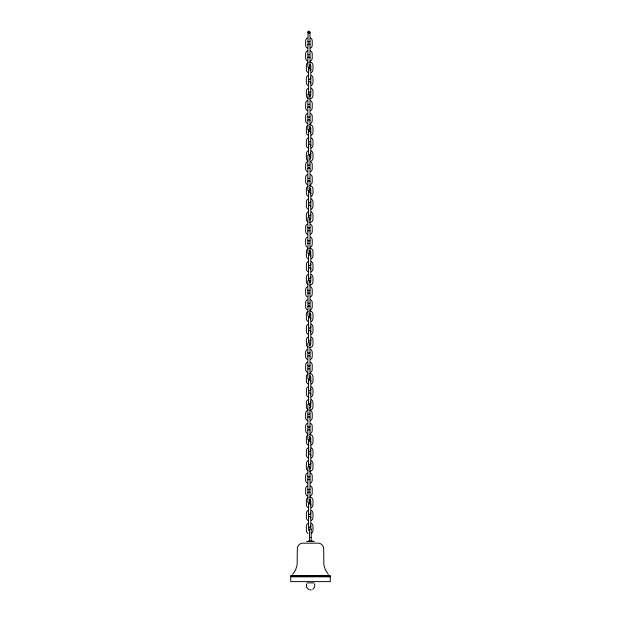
<?xml version="1.0" encoding="UTF-8"?>
<svg xmlns="http://www.w3.org/2000/svg" width="621" height="621" viewBox="0 0 621 621"><rect width="100%" height="100%" fill="white"/><g stroke="black" fill="none" stroke-linecap="round" stroke-linejoin="round"><path stroke-width="0.93" d="M310.779 69.591L310.213 70.654M310.601 83.167L310.779 82.492M310.601 132.855L310.779 132.18M310.601 145.756L310.779 145.081M310.601 193.899L310.779 193.224M310.601 206.801L310.779 206.125M310.601 256.489L310.779 255.813M310.601 269.382L310.779 268.714M310.601 319.078L310.779 318.41M310.601 331.979L310.779 331.303M310.601 381.667L310.779 380.991M310.601 394.568L310.779 393.893M310.601 442.711L310.779 442.036M310.601 455.612L310.779 454.937M310.601 505.3L310.779 504.625M310.601 518.201L310.779 517.526M306.479 583.895L306.526 587.326L309.017 589.678M310.003 32.439L309.413 33.208M307.861 44.836L308.932 43.951L310.003 44.836M310.003 41.227L308.932 42.112L307.861 41.227M307.861 57.73L308.932 56.845L310.003 57.73M308.614 69.35L309.677 68.465L310.748 69.35M310.748 69.855L310.158 70.623M308.614 82.244L309.677 81.367L310.748 82.244M310.748 78.634L309.677 79.519L308.614 78.634M310.748 91.535L309.677 92.42L308.614 91.535M310.003 95.029L309.413 95.797M307.861 107.417L308.932 106.54L310.003 107.417M307.861 120.319L308.932 119.434L310.003 120.319M310.003 116.709L308.932 117.594L307.861 116.709M308.614 131.931L309.677 131.054L310.748 131.931M308.614 144.833L309.677 143.948L310.748 144.833M310.748 141.223L309.677 142.108L308.614 141.223M310.539 145.795L310.748 145.337M310.748 154.124L309.677 155.009M310.003 156.073L309.413 156.841M307.861 168.462L308.932 167.577L310.003 168.462M310.003 164.852L308.932 165.737L307.861 164.852M307.861 181.363L308.932 180.478L310.003 181.363M308.614 192.976L309.677 192.091L310.748 192.976M310.539 193.938L310.748 193.48M308.614 205.877L309.677 204.992L310.748 205.877M310.748 202.267L309.677 203.152L308.614 202.267M310.748 215.169L309.677 216.054L308.614 215.169M310.003 218.654L309.413 219.43M307.861 231.051L308.932 230.166L310.003 231.051M310.003 227.441L308.932 228.326L307.861 227.441M310.003 240.343L308.932 241.227L307.861 240.343M308.614 255.565L309.677 254.68L310.748 255.565M308.614 268.466L309.677 267.581L310.748 268.466M310.748 264.856L309.677 265.741L308.614 264.856M310.539 269.429L310.748 268.971M310.748 277.758L309.677 278.635L308.614 277.758M310.003 281.251L309.413 282.027M310.003 290.038L308.932 290.923L307.861 290.038M307.861 306.541L308.932 305.664L310.003 306.541M310.003 302.939L308.932 303.816L307.861 302.939M308.614 318.162L309.677 317.277L310.748 318.162M308.614 331.063L309.677 330.178L310.748 331.063M310.748 327.453L309.677 328.33L308.614 327.453M310.539 332.018L310.748 331.567M310.748 340.347L309.677 341.232L308.614 340.347M310.003 343.84L309.413 344.608M307.861 356.237L308.932 355.352L310.003 356.237M310.003 352.627L308.932 353.504L307.861 352.627M307.861 369.13L308.932 368.245L310.003 369.13M310.003 365.521L308.932 366.406L307.861 365.521M308.614 380.751L309.677 379.866L310.748 380.751M310.539 381.705L310.748 381.255M308.614 393.644L309.677 392.759L310.748 393.644M310.748 390.035L309.677 390.92L308.614 390.035M310.539 394.607L310.748 394.149M310.748 402.936L309.677 403.821L308.614 402.936M310.003 404.884L309.413 405.653M307.861 417.273L308.932 416.388L310.003 417.273M310.003 413.664L309.413 414.44L308.078 414.122M307.861 430.174L308.932 429.29L310.003 430.174M310.003 426.565L308.932 427.45L307.861 426.565M308.614 441.787L309.677 440.902L310.748 441.787M308.614 454.688L309.677 453.804L310.748 454.688M310.748 451.079L309.677 451.964L308.614 451.079M310.539 455.651L310.748 455.193M310.748 463.98L309.677 464.865L308.614 463.98M310.003 467.466L309.413 468.242M307.861 479.862L308.932 478.977L310.003 479.862M310.003 476.253L308.932 477.138L307.861 476.253M307.861 492.763L308.932 491.879L310.003 492.763M310.003 489.154L308.932 490.039L307.861 489.154M308.614 504.376L309.677 503.491L310.748 504.376M310.539 505.339L310.748 504.881M308.614 517.277L309.677 516.393L310.748 517.277M310.748 513.668L309.677 514.553L308.614 513.668M310.539 518.24L310.748 517.782M310.748 526.569L309.677 527.454L308.614 526.569M292.654 574.332L295.596 570.008L297.133 565.009L297.327 548.669C297.28 545.991 299.438 543.53 302.101 543.228M307.271 37.943L306.052 39.17L305.641 40.691L305.641 45.372L306.052 46.893L307.271 48.112M307.271 50.844L306.052 52.063L305.641 53.585L305.641 58.265L306.052 59.787L307.271 61.013M310.601 48.112L311.82 46.893L312.231 45.372L312.231 40.691L311.82 39.17L310.601 37.943M308.016 62.457L306.797 63.684L306.386 65.205L306.386 69.886L306.797 71.407L308.016 72.626M310.601 61.013L311.82 59.787L312.231 58.265L312.231 53.585L311.82 52.063L310.601 50.844M308.016 75.358L306.797 76.577L306.386 78.099L306.386 82.779L306.797 84.309L308.016 85.527M311.346 72.626L312.565 71.407L312.976 69.886L312.976 65.205L312.565 63.684L311.346 62.457L309.677 62.015M308.016 88.26L306.797 89.478L306.386 91L306.386 95.681L306.797 97.202L308.016 98.421M311.346 85.527L312.565 84.309L312.976 82.779L312.976 78.099L312.565 76.577L311.346 75.358M307.271 100.532L306.052 101.751L305.641 103.272L305.641 107.953L306.052 109.475L307.271 110.701M307.271 113.433L306.052 114.652L305.641 116.174L305.641 120.854L306.052 122.376L307.271 123.595M310.601 110.701L311.82 109.475L312.231 107.953L312.231 103.272L311.82 101.751L310.601 100.532M308.016 125.046L306.797 126.265L306.386 127.786L306.386 132.475L306.797 133.996L308.016 135.215M310.601 123.595L311.82 122.376L312.231 120.854L312.231 116.174L311.82 114.652L310.601 113.433M308.016 137.947L306.797 139.166L306.386 140.688L306.386 145.368L306.797 146.89L308.016 148.109M311.346 135.215L312.565 133.996L312.976 132.475L312.976 127.786L312.565 126.265L311.346 125.046L309.677 124.604M308.016 150.849L306.797 152.067L306.386 153.589L306.386 158.27L306.797 159.791L308.016 161.01M311.346 148.109L312.565 146.89L312.976 145.368L312.976 140.688L312.565 139.166L311.346 137.947M307.271 161.576L306.052 162.795L305.641 164.317L305.641 168.997L306.052 170.519L307.271 171.738M311.346 161.01L312.565 159.791L312.976 158.27L312.976 153.589L312.565 152.067L311.346 150.849M307.271 174.478L306.052 175.696L305.641 177.218L305.641 181.899L306.052 183.42L307.271 184.639M310.601 171.738L311.82 170.519L312.231 168.997L312.231 164.317L311.82 162.795L310.601 161.576M308.016 186.09L306.797 187.309L306.386 188.831L306.386 193.511L306.797 195.033L308.016 196.252M310.601 184.639L311.82 183.42L312.231 181.899L312.231 177.218L311.82 175.696L310.601 174.478M308.016 198.992L306.797 200.21L306.386 201.732L306.386 206.413L306.797 207.934L308.016 209.153M311.346 196.252L312.565 195.033L312.976 193.511L312.976 188.831L312.565 187.309L311.346 186.09L309.677 185.64M308.016 211.885L306.797 213.112L306.386 214.633L306.386 219.314L306.797 220.835L308.016 222.054M311.346 209.153L312.565 207.934L312.976 206.413L312.976 201.732L312.565 200.21L311.346 198.992M307.271 224.165L306.052 225.384L305.641 226.906L305.641 231.586L306.052 233.108L307.271 234.327M307.271 237.059L306.052 238.285L305.641 239.807L305.641 244.488L306.052 246.009L307.271 247.228M310.601 234.327L311.82 233.108L312.231 231.586L312.231 226.906L311.82 225.384L310.601 224.165M308.016 248.679L306.797 249.898L306.386 251.42L306.386 256.1L306.797 257.622L308.016 258.841M310.601 247.228L311.82 246.009L312.231 244.488L312.231 239.807L311.82 238.285L310.601 237.059M308.016 261.581L306.797 262.799L306.386 264.321L306.386 269.002L306.797 270.523L308.016 271.742M311.346 258.841L312.565 257.622L312.976 256.1L312.976 251.42L312.565 249.898L311.346 248.679L309.677 248.229M308.016 274.474L306.797 275.693L306.386 277.214L306.386 281.895L306.797 283.424L308.016 284.643M311.346 271.742L312.565 270.523L312.976 269.002L312.976 264.321L312.565 262.799L311.346 261.581M307.271 286.762L306.052 287.981L305.641 289.502L305.641 294.183L306.052 295.705L307.271 296.923M307.271 299.656L306.052 300.875L305.641 302.396L305.641 307.077L306.052 308.606L307.271 309.825M310.601 296.923L311.82 295.705L312.231 294.183L312.231 289.502L311.82 287.981L310.601 286.762M308.016 311.276L306.797 312.495L306.386 314.016L306.386 318.697L306.797 320.219L308.016 321.437M310.601 309.825L311.82 308.606L312.231 307.077L312.231 302.396L311.82 300.875L310.601 299.656M308.016 324.17L306.797 325.388L306.386 326.918L306.386 331.598L306.797 333.12L308.016 334.339M311.346 321.437L312.565 320.219L312.976 318.697L312.976 314.016L312.565 312.495L311.346 311.276L309.677 310.826M308.016 337.071L306.797 338.29L306.386 339.811L306.386 344.492L306.797 346.013L308.016 347.24M311.346 334.339L312.565 333.12L312.976 331.598L312.976 326.918L312.565 325.388L311.346 324.17M307.271 349.344L306.052 350.562L305.641 352.091L305.641 356.772L306.052 358.294L307.271 359.512M307.271 362.245L306.052 363.464L305.641 364.985L305.641 369.666L306.052 371.187L307.271 372.406M310.601 359.512L311.82 358.294L312.231 356.772L312.231 352.091L311.82 350.562L310.601 349.344M308.016 373.858L306.797 375.084L306.386 376.605L306.386 381.286L306.797 382.808L308.016 384.026M310.601 372.406L311.82 371.187L312.231 369.666L312.231 364.985L311.82 363.464L310.601 362.245M308.016 386.759L306.797 387.978L306.386 389.499L306.386 394.18L306.797 395.701L308.016 396.928M311.346 384.026L312.565 382.808L312.976 381.286L312.976 376.605L312.565 375.084L311.346 373.858L309.677 373.415M308.016 399.66L306.797 400.879L306.386 402.4L306.386 407.081L306.797 408.602L308.016 409.821M311.346 396.928L312.565 395.701L312.976 394.18L312.976 389.499L312.565 387.978L311.346 386.759M307.271 410.388L306.052 411.607L305.641 413.128L305.641 417.809L306.052 419.33L307.271 420.557M307.271 423.289L306.052 424.508L305.641 426.029L305.641 430.71L306.052 432.232L307.271 433.45M310.601 420.557L311.82 419.33L312.231 417.809L312.231 413.128L311.82 411.607L310.601 410.388M308.016 434.902L306.797 436.121L306.386 437.642L306.386 442.323L306.797 443.844L308.016 445.071M310.601 433.45L311.82 432.232L312.231 430.71L312.231 426.029L311.82 424.508L310.601 423.289M308.016 447.803L306.797 449.022L306.386 450.543L306.386 455.224L306.797 456.745L308.016 457.964M311.346 445.071L312.565 443.844L312.976 442.323L312.976 437.642L312.565 436.121L311.346 434.902L309.677 434.459M308.016 460.704L306.797 461.923L306.386 463.445L306.386 468.125L306.797 469.647L308.016 470.865M311.346 457.964L312.565 456.745L312.976 455.224L312.976 450.543L312.565 449.022L311.346 447.803M307.271 472.977L306.052 474.196L305.641 475.717L305.641 480.398L306.052 481.919L307.271 483.138M307.271 485.878L306.052 487.097L305.641 488.618L305.641 493.299L306.052 494.821L307.271 496.039M310.601 483.138L311.82 481.919L312.231 480.398L312.231 475.717L311.82 474.196L310.601 472.977M308.016 497.491L306.797 498.71L306.386 500.231L306.386 504.912L306.797 506.433L308.016 507.652M310.601 496.039L311.82 494.821L312.231 493.299L312.231 488.618L311.82 487.097L310.601 485.878M308.016 510.392L306.797 511.611L306.386 513.132L306.386 517.813L306.797 519.335L308.016 520.553M311.346 507.652L312.565 506.433L312.976 504.912L312.976 500.231L312.565 498.71L311.346 497.491L309.677 497.041M308.016 523.286L306.797 524.512L306.386 526.034L306.386 530.714L306.797 532.236L308.016 533.455M311.346 520.553L312.565 519.335L312.976 517.813L312.976 513.132L312.565 511.611L311.346 510.392M311.346 533.455L312.565 532.236L312.976 530.714L312.976 526.034L312.565 524.512L311.346 523.286M308.078 155.11L308.932 154.683L310.003 155.56L310.003 177.753L308.932 178.638L307.861 177.753L307.861 155.56M308.078 342.877L308.932 342.45L310.003 343.335L310.003 378.422L309.413 379.19L308.078 378.88M312.782 589.337L314.707 586.961L314.614 583.895M309.677 96.597L310.779 95.393L310.779 65.492L309.677 64.289M309.677 98.871L311.346 98.421L312.565 97.202L312.976 95.681L312.976 91L312.565 89.478L311.346 88.26M309.677 159.186L310.779 157.982L310.779 128.081L309.677 126.878M309.677 220.23L310.779 219.019L310.779 189.118L309.677 187.915M309.677 222.497L311.346 222.054L312.565 220.835L312.976 219.314L312.976 214.633L312.565 213.112L311.346 211.885M309.677 282.811L310.779 281.608L310.779 251.707L309.677 250.504M309.677 285.086L311.346 284.643L312.565 283.424L312.976 281.895L312.976 277.214L312.565 275.693L311.346 274.474M309.677 345.408L310.779 344.205L310.779 314.304L309.677 313.1M309.677 347.682L311.346 347.24L312.565 346.013L312.976 344.492L312.976 339.811L312.565 338.29L311.346 337.071M309.677 407.997L310.779 406.794L310.779 376.893L309.677 375.689M309.677 410.271L311.346 409.821L312.565 408.602L312.976 407.081L312.976 402.4L312.565 400.879L311.346 399.66M309.677 469.041L310.779 467.838L310.779 437.937L309.677 436.734M309.677 471.316L311.346 470.865L312.565 469.647L312.976 468.125L312.976 463.445L312.565 461.923L311.346 460.704M309.452 537.507L311.206 537.507M308.358 540.976L312.736 540.976M306.665 541.535L314.335 541.535M302.823 543.181L318.177 543.181M291.156 575.76L329.844 575.76M291.086 575.838L329.914 575.838M290.962 576.001L330.038 576.001M290.915 576.086L330.085 576.086M290.83 576.272L330.17 576.272M290.799 576.373L330.201 576.373M290.768 576.474L330.232 576.474M290.752 576.575L330.248 576.575M307.092 582.909L314.001 582.909M309.794 589.88L311.307 589.88M318.899 543.228C321.562 543.53 323.72 545.991 323.673 548.669L323.867 565.009L325.404 570.008L328.346 574.332M309.677 499.315L310.779 500.518L310.779 529.604M308.458 33.208L307.861 32.439M309.413 65.748L310.003 66.517M309.413 128.33L310.003 129.106M309.204 154.893L308.614 154.124L308.583 129.719M309.413 189.374L310.003 190.142M309.413 251.963L310.003 252.731M309.413 314.56L310.003 315.328M309.413 377.141L310.003 377.917M309.413 438.185L310.003 438.962M310.158 449.806L310.748 450.574M309.413 500.774L310.003 501.543M308.078 502.505L309.413 502.824L310.003 502.055L310.003 466.961L308.932 466.076L307.861 466.961L307.861 502.055M310.213 449.775L310.779 450.83M310.539 153.162L310.748 153.62M310.539 201.305L310.748 201.763M310.539 276.795L310.748 277.245M310.539 326.491L310.748 326.941M310.539 339.384L310.748 339.842M310.539 389.08L310.748 389.53M310.539 401.973L310.748 402.431M310.539 463.018L310.748 463.476M310.539 512.705L310.748 513.163M310.539 525.607L310.748 526.057M310.601 77.718L310.779 78.393M310.601 153.201L310.779 153.876M310.601 201.344L310.779 202.019M310.601 214.245L310.779 214.92M310.601 263.933L310.779 264.608M310.601 276.834L310.779 277.509M310.601 326.53L310.779 327.205M310.601 339.431L310.779 340.098M310.601 389.119L310.779 389.794M310.601 402.012L310.779 402.687M310.601 463.056L310.779 463.732M310.601 512.744L310.779 513.42M310.601 525.645L310.779 526.321M311.206 528.906L311.206 540.976M310.034 54.695L310.003 67.021L308.932 67.906L307.861 67.021L307.837 54.695M310.034 104.382L310.003 129.61L308.932 130.495L307.861 129.61L307.837 104.382M310.034 178.328L310.003 190.655L308.932 191.532L307.861 190.655L307.837 178.328M310.034 243.378L310.003 218.15L308.932 217.265L307.861 218.15L307.837 243.378M310.034 293.073L310.003 280.746L308.932 279.861L307.861 280.746L307.837 293.073M309.452 528.906L309.452 540.976M308.583 67.13L308.583 93.748M308.583 190.763L308.583 217.381M308.583 253.352L308.583 280.793M308.583 316.764L308.583 342.567M308.583 379.353L308.583 404.333M308.583 439.575L308.583 467.015M308.583 502.987L308.583 530.419M307.861 343.335L307.861 378.422M307.861 413.664L307.861 404.38L308.932 403.495L310.003 404.38L310.003 439.466L308.932 440.351L307.861 439.466L307.837 414.238M308.078 31.477L307.861 54.12L308.932 55.005L310.003 54.12L310.003 31.935L308.932 31.05L308.078 31.477M308.078 94.066L307.861 103.808L308.932 104.693L310.003 103.808L310.003 94.524L308.932 93.639L308.078 94.066M308.078 243.494L307.861 253.236L308.932 254.121L310.003 253.236L310.003 243.952L308.932 243.067L308.078 243.494M308.078 293.19L307.861 315.833L308.932 316.718L310.003 315.833L310.003 293.648L308.932 292.763L308.078 293.19M330.263 576.777L290.737 576.777L290.737 581.613L330.263 581.613L330.263 576.777"/></g></svg>
